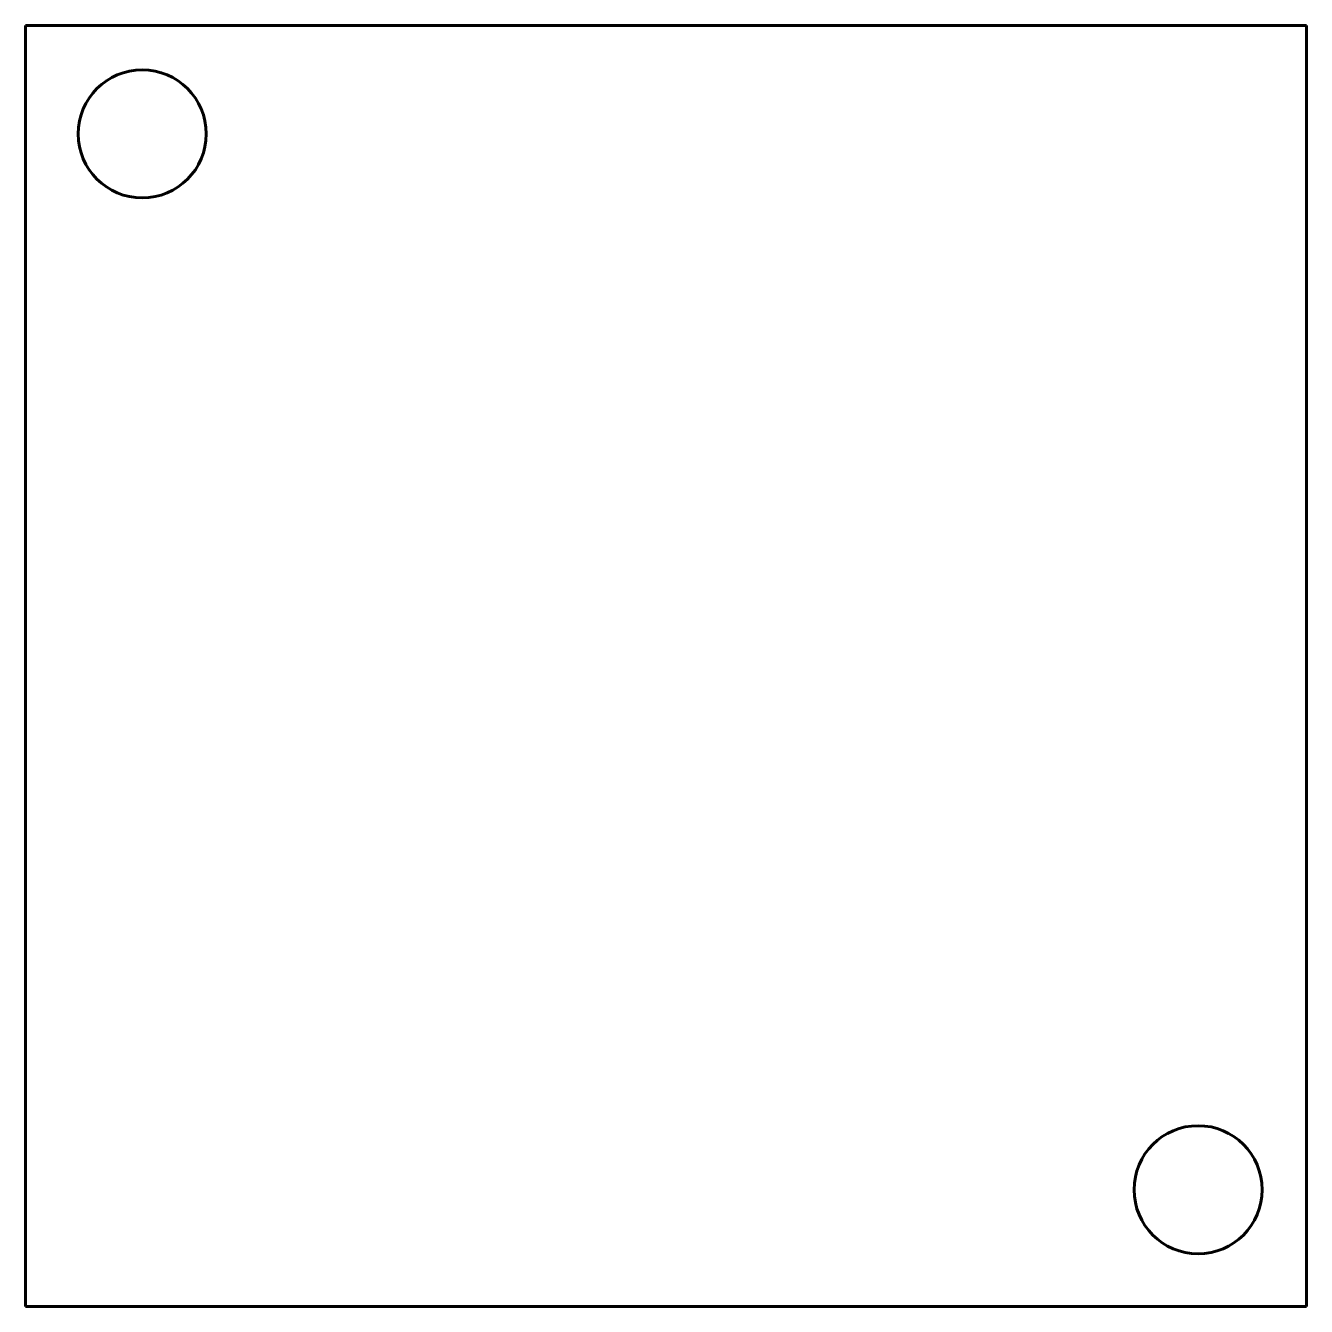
# Model space of a CAD drawing. Header units: millimetres. Extents: x -60 to 120, y -203 to -23.
import ezdxf

# ---------------------------------------------------------------- set-up
doc = ezdxf.new("R2010")
doc.units = ezdxf.units.MM
doc.linetypes.add('K5LT_BASIC', pattern=[0])

msp = doc.modelspace()

# ---------------------------------------------------------------- linework, layer by layer
at = {"color": 5, "linetype": 'K5LT_BASIC', "lineweight": 60, "true_color": 0x0000ff}
for p, q in [((-59.53, -22.75), (120.47, -22.75)), ((-59.53, -22.75), (-59.53, -202.75)), ((120.47, -22.75), (120.47, -202.75)), ((-59.53, -202.75), (120.47, -202.75))]:
    msp.add_line(p, q, dxfattribs=at)
for centre in [(-43.14, -37.97), (105.25, -186.36)]:
    msp.add_circle(centre, 9, dxfattribs=at)

doc.saveas('drawing.dxf')
